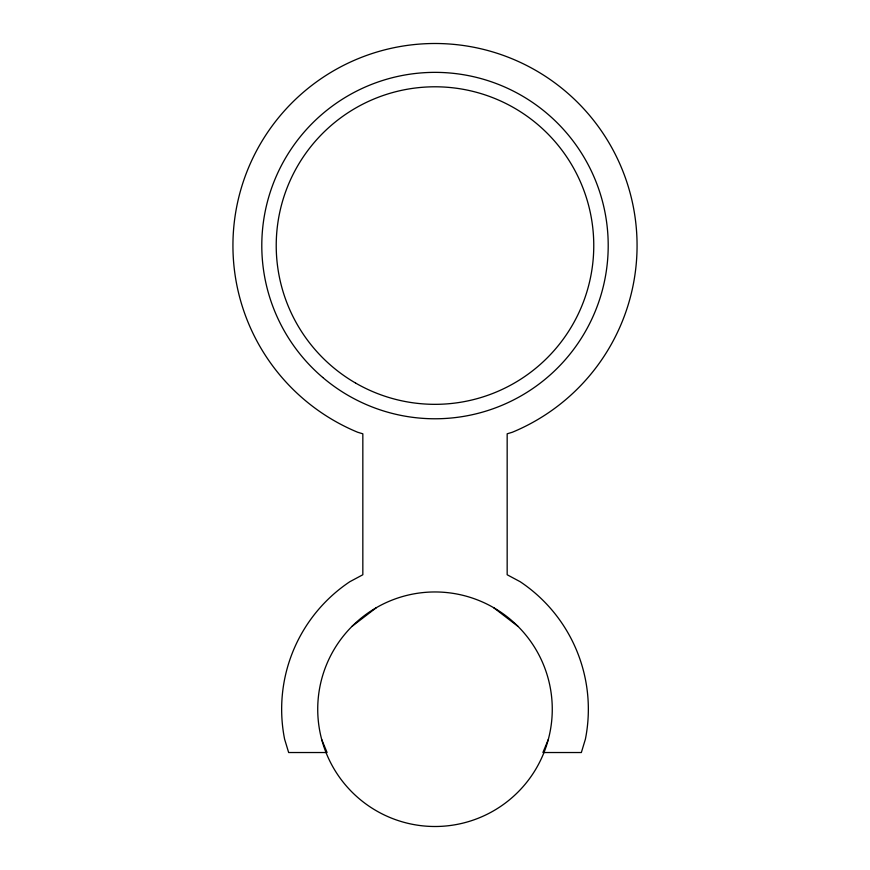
<?xml version="1.0" encoding="UTF-8"?>
<svg xmlns="http://www.w3.org/2000/svg" width="870" height="870" viewBox="0 0 870 870"><rect width="100%" height="100%" fill="white"/><g stroke="black" fill="none" stroke-linecap="round" stroke-linejoin="round"><path stroke-width="1.3" d="M548.274 739.587L542.913 752.528L581.345 752.528L585.401 739.152A153.348 153.348 0 0 0 520.195 581.725L507.166 574.755L507.166 433.815L512.332 432.249A202.068 202.068 0 0 0 595.308 122.55A202.068 202.068 0 0 0 274.692 122.55A202.068 202.068 0 0 0 357.668 432.249L362.833 433.815L362.833 574.755L349.805 581.725A153.348 153.348 0 0 0 284.599 739.152L288.655 752.528L327.087 752.528L321.726 739.587M352.078 626.313L376.362 607.673A117.265 117.265 0 0 1 552.265 709.235A117.265 117.265 0 0 1 376.362 810.786A117.265 117.265 0 0 1 376.362 607.673M493.638 607.673L517.922 626.313M355.612 383.061A158.764 158.764 0 0 0 593.764 245.568A158.764 158.764 0 0 0 355.612 108.065A158.764 158.764 0 0 0 355.612 383.061M322.737 377.46A173.195 173.195 0 0 0 605.357 276.834A173.195 173.195 0 0 0 376.906 82.4A173.195 173.195 0 0 0 322.737 377.46"/></g></svg>
